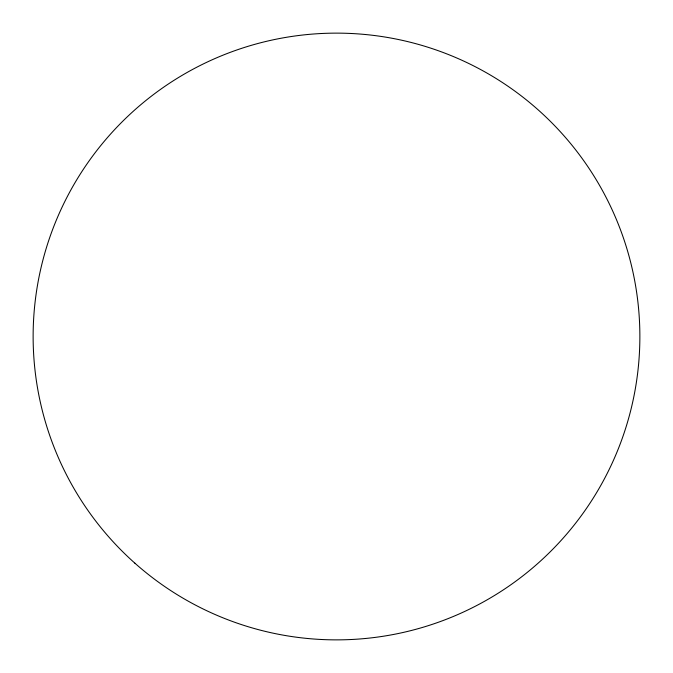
<?xml version="1.0" encoding="UTF-8"?>
<svg xmlns="http://www.w3.org/2000/svg" width="673" height="673" viewBox="0 0 673 673"><rect width="100%" height="100%" fill="white"/><g stroke="black" fill="none" stroke-linecap="round" stroke-linejoin="round"><path stroke-width="1.01" d="M134.844 563.141A303.363 303.363 0 0 0 633.604 397.819A303.363 303.363 0 0 0 241.052 48.54A303.363 303.363 0 0 0 134.844 563.141"/></g></svg>
